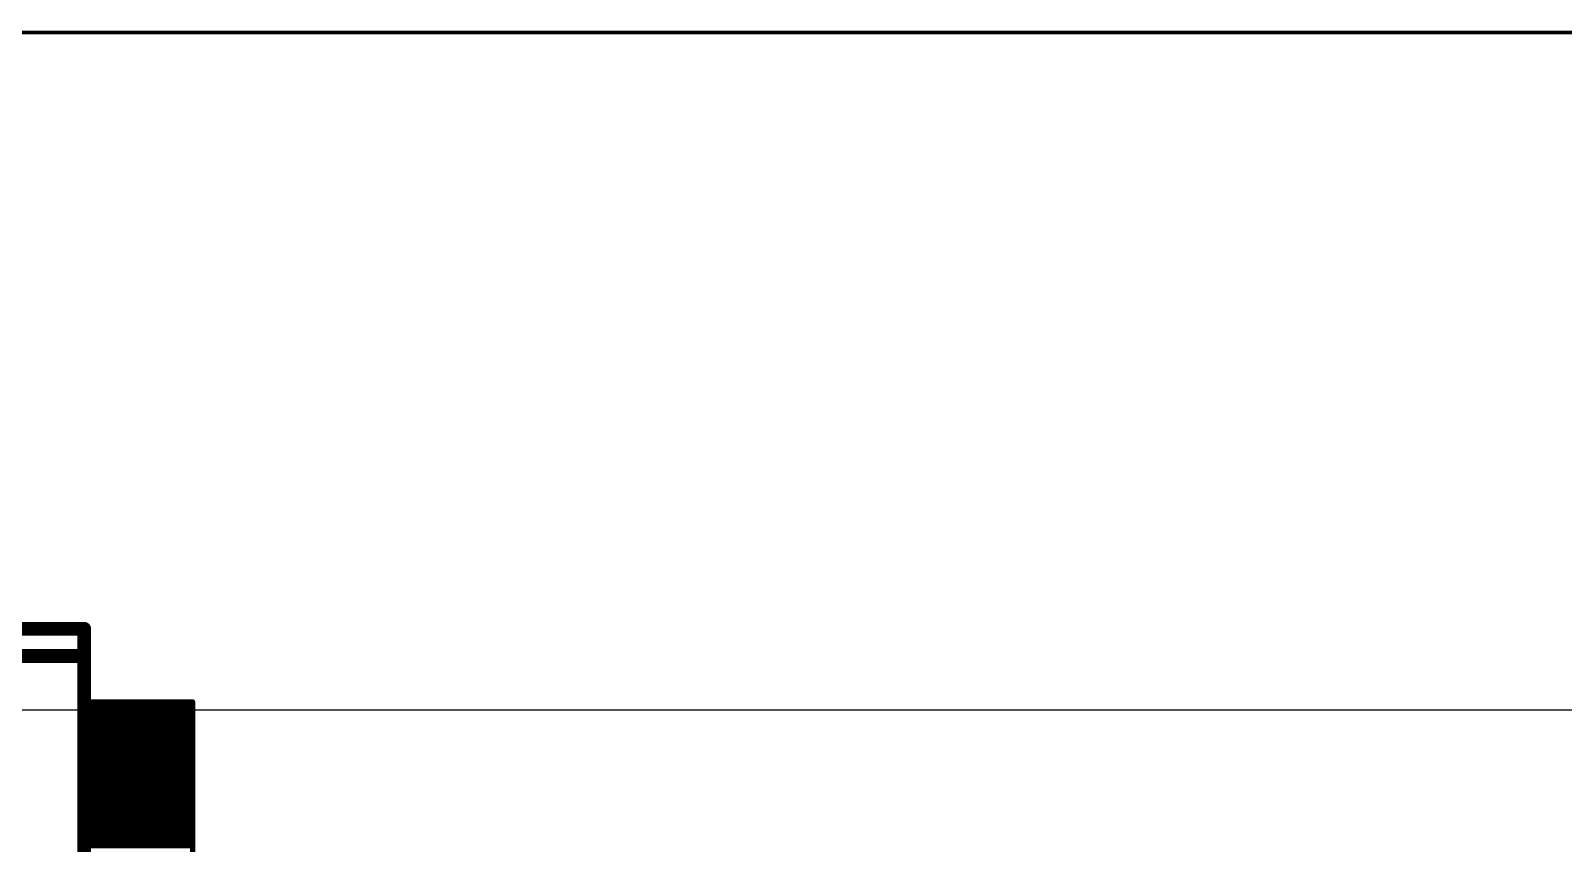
# Model space of a CAD drawing. Extents: x -92 to 260, y -27 to 208.
# Drawn here: x 132 to 188.6, y 175.1 to 205.1 of the extents above; entities that cross this region are included whole.
import ezdxf

# ---------------------------------------------------------------- set-up
doc = ezdxf.new("R2010")
doc.units = 0
for name, color, linetype in [('1', 12, 'CONTINUOUS'), ('16', 132, 'CONTINUOUS'), ('20', 31, 'CONTINUOUS'), ('21', 253, 'CONTINUOUS')]:
    doc.layers.add(name, color=color, linetype=linetype)

msp = doc.modelspace()

# ---------------------------------------------------------------- linework, layer by layer
at = {"layer": '1'}
for points, const_width in [([(209.935, 205), (0.065, 205)], 0.13), ([(134, 182), (-1, 182)], 0.508), ([(134, 122), (134, 182)], 0.508)]:
    msp.add_lwpolyline(points, dxfattribs=dict(at, const_width=const_width))
at = {"layer": '1', "const_width": 0.254}
for points in [[(134.127, 182, 1), (133.873, 182)], [(134, 181.873, 1), (134, 182.127)]]:
    msp.add_lwpolyline(points, format="xyb", dxfattribs=at)
at = {"layer": '16', "const_width": 0.508}
for points in [[(134, 183), (-2, 183)], [(134, 122), (134, 183)]]:
    msp.add_lwpolyline(points, dxfattribs=at)
at = {"layer": '16', "const_width": 0.254}
for points in [[(134.127, 183, 1), (133.873, 183)], [(134, 182.873, 1), (134, 183.127)]]:
    msp.add_lwpolyline(points, format="xyb", dxfattribs=at)
at = {"layer": '20'}
msp.add_line((210, 180), (0, 180), dxfattribs=at)
at = {"layer": '21', "const_width": 0.2}
for points in [[(134, 121.7), (134, 180.3)], [(134, 180.3), (138, 180.3)], [(134, 180.2), (138, 180.2)], [(134, 180), (138, 180)], [(138, 180.3), (138, 121.7)], [(134, 179.8), (138, 179.8)], [(134, 179.6), (138, 179.6)], [(134, 179.4), (138, 179.4)], [(134, 179.2), (138, 179.2)], [(134, 179), (138, 179)], [(134, 178.8), (138, 178.8)], [(134, 178.6), (138, 178.6)], [(134, 178.4), (138, 178.4)], [(134, 178.2), (138, 178.2)], [(134, 178), (138, 178)], [(134, 177.8), (138, 177.8)], [(134, 177.6), (138, 177.6)], [(134, 177.4), (138, 177.4)], [(134, 177.2), (138, 177.2)], [(134, 177), (138, 177)], [(134, 176.8), (138, 176.8)], [(134, 176.6), (138, 176.6)], [(134, 176.4), (138, 176.4)], [(134, 176.2), (138, 176.2)], [(134, 176), (138, 176)], [(134, 175.8), (138, 175.8)], [(134, 175.6), (138, 175.6)], [(134, 175.4), (138, 175.4)], [(134, 175.2), (138, 175.2)], [(134, 175), (138, 175)]]:
    msp.add_lwpolyline(points, dxfattribs=at)
at = {"layer": '21', "const_width": 0.1}
for points in [[(134.05, 180.3, 1), (133.95, 180.3)], [(134, 180.35, 1), (134, 180.25)], [(134, 180.25, 1), (134, 180.15)], [(134, 180.05, 1), (134, 179.95)], [(138.05, 180.3, 1), (137.95, 180.3)], [(138, 180.25, 1), (138, 180.35)], [(138, 180.15, 1), (138, 180.25)], [(138, 179.95, 1), (138, 180.05)], [(134, 179.85, 1), (134, 179.75)], [(134, 179.65, 1), (134, 179.55)], [(134, 179.45, 1), (134, 179.35)], [(138, 179.75, 1), (138, 179.85)], [(138, 179.55, 1), (138, 179.65)], [(138, 179.35, 1), (138, 179.45)], [(134, 179.25, 1), (134, 179.15)], [(134, 179.05, 1), (134, 178.95)], [(134, 178.85, 1), (134, 178.75)], [(138, 179.15, 1), (138, 179.25)], [(138, 178.95, 1), (138, 179.05)], [(138, 178.75, 1), (138, 178.85)], [(134, 178.65, 1), (134, 178.55)], [(134, 178.45, 1), (134, 178.35)], [(134, 178.25, 1), (134, 178.15)], [(138, 178.55, 1), (138, 178.65)], [(138, 178.35, 1), (138, 178.45)], [(138, 178.15, 1), (138, 178.25)], [(134, 178.05, 1), (134, 177.95)], [(134, 177.85, 1), (134, 177.75)], [(134, 177.65, 1), (134, 177.55)], [(138, 177.95, 1), (138, 178.05)], [(138, 177.75, 1), (138, 177.85)], [(138, 177.55, 1), (138, 177.65)], [(134, 177.45, 1), (134, 177.35)], [(134, 177.25, 1), (134, 177.15)], [(134, 177.05, 1), (134, 176.95)], [(138, 177.35, 1), (138, 177.45)], [(138, 177.15, 1), (138, 177.25)], [(138, 176.95, 1), (138, 177.05)], [(134, 176.85, 1), (134, 176.75)], [(134, 176.65, 1), (134, 176.55)], [(138, 176.75, 1), (138, 176.85)], [(138, 176.55, 1), (138, 176.65)], [(134, 176.45, 1), (134, 176.35)], [(134, 176.25, 1), (134, 176.15)], [(134, 176.05, 1), (134, 175.95)], [(138, 176.35, 1), (138, 176.45)], [(138, 176.15, 1), (138, 176.25)], [(138, 175.95, 1), (138, 176.05)], [(134, 175.85, 1), (134, 175.75)], [(134, 175.65, 1), (134, 175.55)], [(134, 175.45, 1), (134, 175.35)], [(138, 175.75, 1), (138, 175.85)], [(138, 175.55, 1), (138, 175.65)], [(138, 175.35, 1), (138, 175.45)], [(134, 175.25, 1), (134, 175.15)], [(134, 175.05, 1), (134, 174.95)], [(138, 175.15, 1), (138, 175.25)], [(138, 174.95, 1), (138, 175.05)]]:
    msp.add_lwpolyline(points, format="xyb", dxfattribs=at)

doc.saveas('drawing.dxf')
